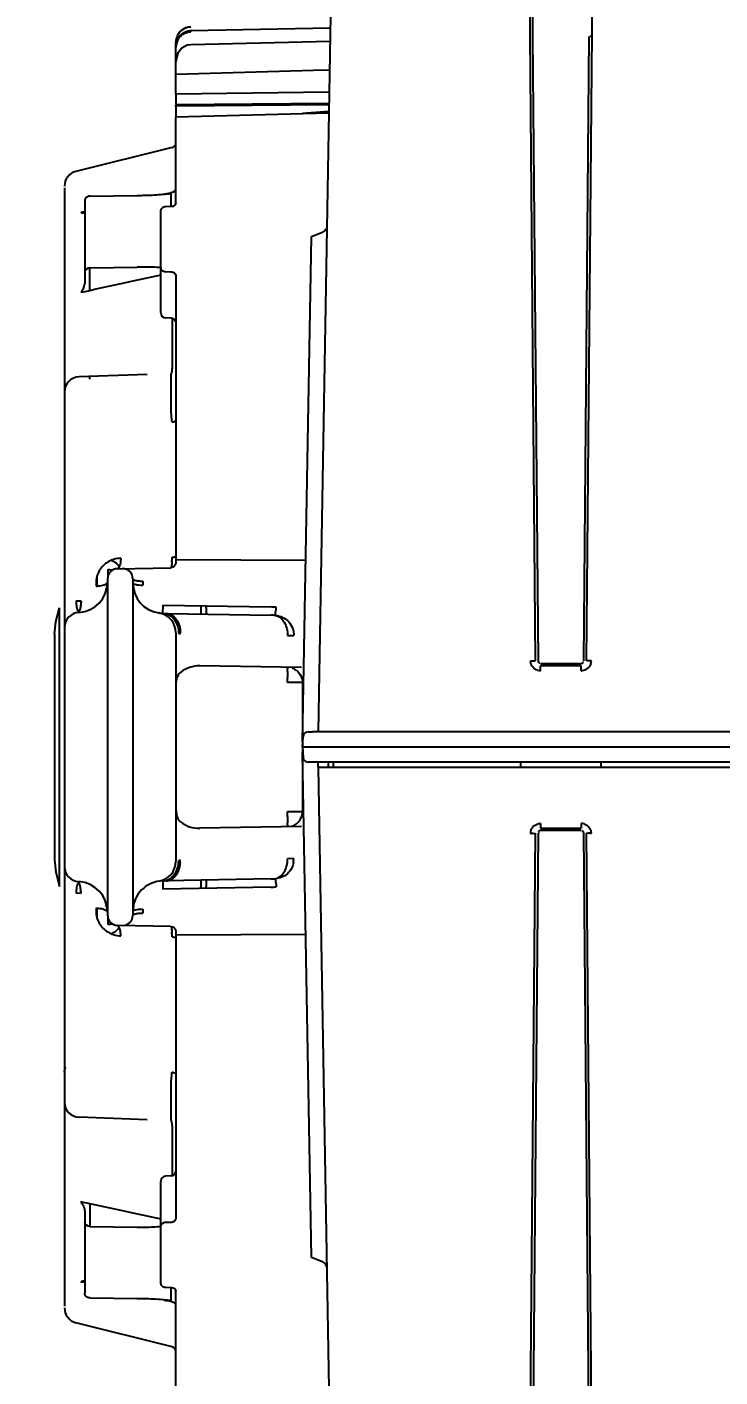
# Model space of a CAD drawing. Header units: millimetres. Extents: x 9130 to 9550, y -18883 to -17651.
# Drawn here: x 9347.735 to 9349.103, y -18046.039 to -18043.376 of the extents above; entities that cross this region are included whole.
import ezdxf

# ---------------------------------------------------------------- set-up
doc = ezdxf.new("R2010")
doc.units = ezdxf.units.MM
doc.layers.add('3551370_DKREDXF_CONTINUOUS_LINE', color=7, linetype='Continuous')
doc.styles.add('KOTE ZA MONNTAZU', font='simplex.shx', dxfattribs={"width": 0.7, "oblique": 8, "height": 3})
doc.dimstyles.new('KOTE ZA MONTAZU u cm', dxfattribs={"dimscale": 0, "dimtxt": 1.5, "dimasz": 1.5, "dimexe": 0.8, "dimexo": 0.1, "dimgap": 1, "dimtad": 1, "dimdec": 1, "dimlfac": 10, "dimzin": 12, "dimdsep": 46, "dimtxsty": 'KOTE ZA MONNTAZU', "dimcen": 1.5, "dimclrt": 1, "dimadec": 0, "dimazin": 0, "dimtfac": 1, "dimtdec": 1, "dimtmove": 0, "dimatfit": 3, "dimfxl": 1, "dimtolj": 2, "dimtzin": 0, "dimarcsym": 0})

# ---------------------------------------------------------------- blocks, each defined once
blk = doc.blocks.new('*D1102')
at = {"color": 0, "lineweight": -2, "transparency": 16777216}
for p, q in [((9345.4099, -18047.6265), (9345.4099, -18048.7074)), ((9359.4099, -18047.6265), (9359.4099, -18048.7074)), ((9346.0099, -18048.5074), (9358.8099, -18048.5074))]:
    blk.add_line(p, q, dxfattribs=at)
at = {"color": 0, "transparency": 16777216}
for points in [[(9346.0099, -18048.4074), (9346.0099, -18048.6074), (9345.4099, -18048.5074)], [(9358.8099, -18048.4074), (9358.8099, -18048.6074), (9359.4099, -18048.5074)]]:
    blk.add_solid(points, dxfattribs=at)
at = {"layer": 'Defpoints', "color": 0, "transparency": 16777216}
for p in [(9345.4099, -18047.5265), (9359.4099, -18047.5265), (9359.4099, -18048.5074)]:
    blk.add_point(p, dxfattribs=at)
at = {"color": 1, "transparency": 16777216, "insert": (9352.4099, -18047.7074), "char_height": 3, "width": 6.923188, "attachment_point": 5, "style": 'KOTE ZA MONNTAZU'}
blk.add_mtext('\\A2;{\\H0.4x;140 cm}', dxfattribs=at)
blk = doc.blocks.new('*D1103')
at = {"color": 0, "lineweight": -2, "transparency": 16777216}
for p, q in [((9345.3099, -18042.0365), (9344.6515, -18042.0365)), ((9344.8515, -18042.6365), (9344.8515, -18046.9565)), ((9345.3099, -18047.5565), (9344.6515, -18047.5565))]:
    blk.add_line(p, q, dxfattribs=at)
at = {"color": 0, "transparency": 16777216}
for points in [[(9344.7515, -18042.6365), (9344.9515, -18042.6365), (9344.8515, -18042.0365)], [(9344.7515, -18046.9565), (9344.9515, -18046.9565), (9344.8515, -18047.5565)]]:
    blk.add_solid(points, dxfattribs=at)
at = {"layer": 'Defpoints', "color": 0, "transparency": 16777216}
for p in [(9345.4099, -18042.0365), (9344.8515, -18047.5565), (9345.4099, -18047.5565)]:
    blk.add_point(p, dxfattribs=at)
at = {"color": 1, "transparency": 16777216, "insert": (9344.0515, -18044.7965), "char_height": 3, "width": 6.923188, "attachment_point": 5, "rotation": 90, "style": 'KOTE ZA MONNTAZU'}
blk.add_mtext('\\A2;{\\H0.4x;55.2 cm}', dxfattribs=at)

msp = doc.modelspace()

# ---------------------------------------------------------------- linework, layer by layer
at = {"layer": '3551370_DKREDXF_CONTINUOUS_LINE', "color": 6, "linetype": 'Continuous'}
for p, q in [((9348.338, -18043.1301), (9348.3094, -18044.7665)), ((9348.7388, -18044.6266), (9348.7272, -18043.2937)), ((9348.8506, -18043.2937), (9348.839, -18044.6266)), ((9348.0503, -18043.3849), (9348.04, -18043.3906)), ((9348.0584, -18043.3836), (9348.0503, -18043.3849)), ((9348.3337, -18043.3782), (9348.0584, -18043.3836)), ((9348.0289, -18043.4059), (9348.0289, -18043.4059)), ((9348.029, -18043.4124), (9348.0289, -18043.4149)), ((9348.0324, -18043.4002), (9348.029, -18043.4124)), ((9348.0301, -18043.4052), (9348.0296, -18043.4071)), ((9348.04, -18043.3906), (9348.0324, -18043.4002)), ((9348.0513, -18043.412), (9348.0409, -18043.4176)), ((9348.0583, -18043.4109), (9348.0513, -18043.412)), ((9348.3332, -18043.4046), (9348.0583, -18043.4109)), ((9348.0289, -18043.5087), (9348.0289, -18043.4166)), ((9348.0291, -18043.4402), (9348.0289, -18043.4444)), ((9348.033, -18043.4274), (9348.0291, -18043.4402)), ((9348.0409, -18043.4176), (9348.033, -18043.4274)), ((9348.3311, -18043.5269), (9348.0289, -18043.5295)), ((9348.0289, -18043.532), (9348.0289, -18043.5295)), ((9348.3307, -18043.546), (9348.0289, -18043.5535)), ((9348.2789, -18043.5459), (9348.3308, -18043.5419)), ((9348.2789, -18043.5473), (9348.2789, -18043.5459)), ((9348.0289, -18043.7236), (9348.0289, -18043.5541)), ((9348.0213, -18043.6135), (9347.8316, -18043.6608)), ((9347.8089, -18043.6934), (9347.8089, -18045.8996)), ((9348.0094, -18043.7053), (9348.021, -18043.7027)), ((9347.8489, -18043.7189), (9347.8489, -18043.8589)), ((9348.0192, -18043.7303), (9348.0086, -18043.7307)), ((9347.9989, -18043.9389), (9347.9989, -18043.7375)), ((9347.8589, -18043.896), (9347.8589, -18043.8509)), ((9348.0086, -18043.8585), (9348.0192, -18043.8586)), ((9348.0289, -18043.866), (9348.0289, -18044.4328)), ((9348.0192, -18043.9503), (9348.0086, -18043.9499)), ((9347.9723, -18044.0613), (9347.8379, -18044.066)), ((9347.8589, -18044.0706), (9347.8589, -18044.0652)), ((9347.9136, -18044.4447), (9348.0191, -18044.4428)), ((9347.8939, -18044.4647), (9347.8939, -18045.1283)), ((9347.9439, -18044.4645), (9347.9439, -18045.1285)), ((9347.7919, -18044.5496), (9347.7989, -18044.5215)), ((9348.0101, -18044.5327), (9348.2163, -18044.5363)), ((9347.7889, -18044.5738), (9347.7919, -18044.5496)), ((9347.7889, -18044.5738), (9347.7889, -18045.0192)), ((9348.0289, -18044.5714), (9348.0289, -18045.0216)), ((9348.2768, -18044.6397), (9348.0764, -18044.6362)), ((9348.7839, -18044.6365), (9348.7488, -18044.6365)), ((9348.829, -18044.6365), (9348.7939, -18044.6365)), ((9348.2789, -18044.6692), (9348.2789, -18044.9238)), ((9349.3089, -18044.7665), (9348.2987, -18044.7665)), ((9350.3989, -18044.7965), (9348.2789, -18044.7965)), ((9349.3689, -18044.8265), (9348.29, -18044.8265)), ((9348.3394, -18044.8265), (9348.3396, -18044.836)), ((9348.71, -18044.836), (9348.71, -18044.8265)), ((9348.8678, -18044.8265), (9348.8679, -18044.836)), ((9348.3096, -18044.8363), (9348.338, -18046.4629)), ((9348.2768, -18044.9533), (9348.0764, -18044.9568)), ((9348.7488, -18044.9565), (9348.7839, -18044.9565)), ((9348.7939, -18044.9565), (9348.829, -18044.9565)), ((9348.7272, -18046.2993), (9348.7388, -18044.9664)), ((9348.839, -18044.9664), (9348.8506, -18046.2993)), ((9347.7889, -18045.0192), (9347.7919, -18045.0434)), ((9347.7919, -18045.0434), (9347.7989, -18045.0715)), ((9348.2163, -18045.0567), (9348.0101, -18045.0603)), ((9348.0191, -18045.1502), (9347.9136, -18045.1483)), ((9348.0289, -18045.1602), (9348.0289, -18045.7269)), ((9347.9722, -18045.5317), (9347.8379, -18045.527)), ((9348.0192, -18045.6427), (9348.0086, -18045.6431)), ((9347.9989, -18045.8555), (9347.9989, -18045.6533)), ((9347.8589, -18045.697), (9347.8589, -18045.7421)), ((9347.8489, -18045.7341), (9347.8489, -18045.8741)), ((9348.0192, -18045.7344), (9348.0086, -18045.7345)), ((9347.8494, -18045.8529), (9347.8484, -18045.8526)), ((9348.0086, -18045.8623), (9348.0192, -18045.8627)), ((9348.021, -18045.8903), (9348.0094, -18045.8877)), ((9348.0289, -18046.0389), (9348.0289, -18045.8694)), ((9348.0213, -18045.9795), (9347.8316, -18045.9322))]:
    msp.add_line(p, q, dxfattribs=at)
at = {"layer": '3551370_DKREDXF_CONTINUOUS_LINE', "color": 7, "linetype": 'Continuous'}
for p, q in [((9348.7322, -18043.2987), (9348.7331, -18043.3945)), ((9348.0584, -18043.3852), (9348.0584, -18043.3836)), ((9348.0289, -18043.4166), (9348.0289, -18043.4059)), ((9348.7331, -18043.3945), (9348.7438, -18044.6266)), ((9348.834, -18044.6266), (9348.8447, -18043.3945)), ((9348.3315, -18043.5041), (9348.0289, -18043.5087)), ((9348.0289, -18043.5087), (9348.0289, -18043.5283)), ((9348.331, -18043.5294), (9348.0289, -18043.532)), ((9348.0289, -18043.532), (9348.0289, -18043.5541)), ((9348.021, -18043.7027), (9348.0185, -18043.7032)), ((9348.0191, -18043.704), (9348.0191, -18043.7303)), ((9348.021, -18043.7027), (9348.021, -18043.7027)), ((9347.8587, -18043.7097), (9347.9522, -18043.7083)), ((9347.8484, -18043.7403), (9347.8489, -18043.7402)), ((9348.2965, -18043.7894), (9348.3166, -18043.7815)), ((9348.2791, -18044.786), (9348.2965, -18043.7894)), ((9347.8489, -18043.8589), (9347.8489, -18043.88)), ((9347.8587, -18043.8509), (9347.9522, -18043.8495)), ((9347.8461, -18043.8988), (9347.8413, -18043.8998)), ((9347.8527, -18043.8974), (9347.8461, -18043.8988)), ((9348.0213, -18043.9503), (9348.0213, -18044.0491)), ((9348.0192, -18044.0604), (9348.0192, -18044.1335)), ((9348.0289, -18044.4263), (9348.2853, -18044.4275)), ((9347.8942, -18044.4467), (9347.8942, -18044.4627)), ((9347.8712, -18044.4729), (9347.8712, -18044.4791)), ((9347.8736, -18044.4788), (9347.8736, -18044.4584)), ((9347.9636, -18044.4691), (9347.9636, -18044.477)), ((9347.7989, -18045.0715), (9347.7989, -18044.5215)), ((9347.8417, -18044.5084), (9347.8316, -18044.5086)), ((9348.0029, -18044.5164), (9348.2163, -18044.5201)), ((9348.0029, -18044.5325), (9348.0101, -18044.5327)), ((9348.0789, -18044.5339), (9348.0789, -18044.5178)), ((9348.0884, -18044.5215), (9348.0884, -18044.5179)), ((9348.0346, -18044.5725), (9348.0361, -18044.5726)), ((9348.0361, -18044.5726), (9348.0377, -18044.5726)), ((9348.7488, -18044.6316), (9348.829, -18044.6316)), ((9348.7488, -18044.646), (9348.7488, -18044.6365)), ((9348.7939, -18044.6365), (9348.7839, -18044.6365)), ((9348.829, -18044.646), (9348.829, -18044.6365)), ((9348.2789, -18044.6692), (9348.2494, -18044.6692)), ((9348.29, -18044.7665), (9348.2987, -18044.7665)), ((9348.2789, -18044.7965), (9348.28, -18044.776)), ((9348.2789, -18044.7965), (9348.28, -18044.817)), ((9348.2965, -18045.8036), (9348.2791, -18044.807)), ((9348.3096, -18044.8363), (9348.3094, -18044.8265)), ((9348.3294, -18044.8265), (9348.3296, -18044.8361)), ((9348.3895, -18044.836), (9349.3784, -18044.836)), ((9348.2494, -18044.9238), (9348.2789, -18044.9238)), ((9348.7488, -18044.947), (9348.7488, -18044.9565)), ((9348.7839, -18044.9565), (9348.7939, -18044.9565)), ((9348.829, -18044.947), (9348.829, -18044.9565)), ((9348.7438, -18044.9664), (9348.7331, -18046.1985)), ((9348.829, -18044.9614), (9348.7488, -18044.9614)), ((9348.8447, -18046.1985), (9348.834, -18044.9664)), ((9348.0377, -18045.0203), (9348.0346, -18045.0205)), ((9348.2614, -18045.0166), (9348.2493, -18045.0167)), ((9348.0101, -18045.0603), (9348.0029, -18045.0605)), ((9348.0789, -18045.0752), (9348.0789, -18045.0591)), ((9347.8316, -18045.0844), (9347.8417, -18045.0846)), ((9348.2163, -18045.0729), (9348.0029, -18045.0766)), ((9348.0884, -18045.0751), (9348.0884, -18045.0715)), ((9347.8712, -18045.1139), (9347.8712, -18045.1201)), ((9347.8736, -18045.1346), (9347.8736, -18045.1142)), ((9347.9636, -18045.116), (9347.9636, -18045.1239)), ((9347.8942, -18045.1303), (9347.8942, -18045.1463)), ((9348.0289, -18045.1667), (9348.2853, -18045.1655)), ((9348.0192, -18045.4595), (9348.0192, -18045.5326)), ((9348.0213, -18045.5439), (9348.0213, -18045.6427)), ((9347.8413, -18045.6932), (9347.8461, -18045.6942)), ((9347.8461, -18045.6942), (9347.8527, -18045.6956)), ((9347.8489, -18045.713), (9347.8489, -18045.7341)), ((9347.8587, -18045.7421), (9347.9522, -18045.7435)), ((9348.3166, -18045.8114), (9348.2965, -18045.8036)), ((9347.8489, -18045.8528), (9347.8484, -18045.8526)), ((9348.0191, -18045.8627), (9348.0191, -18045.889)), ((9347.8587, -18045.8833), (9347.9522, -18045.8847)), ((9348.0185, -18045.8898), (9348.0198, -18045.89)), ((9348.0198, -18045.89), (9348.021, -18045.8903)), ((9348.021, -18045.8903), (9348.021, -18045.8903)), ((9348.021, -18045.8903), (9348.0212, -18045.8905)), ((9348.0212, -18045.8905), (9348.0213, -18045.8911)), ((9348.0289, -18046.061), (9348.0289, -18046.0389))]:
    msp.add_line(p, q, dxfattribs=at)
at = {"layer": '3551370_DKREDXF_CONTINUOUS_LINE', "color": 6, "linetype": 'Continuous'}
msp.add_lwpolyline([(9348.3315, -18043.4608), (9348.3007, -18043.4617), (9348.0289, -18043.4693)], dxfattribs=at)
at = {"layer": '3551370_DKREDXF_CONTINUOUS_LINE', "color": 7, "linetype": 'Continuous'}
for points in [[(9348.0213, -18043.7019), (9348.0212, -18043.7025), (9348.021, -18043.7027)], [(9347.8942, -18044.4467), (9347.8957, -18044.4464), (9347.8972, -18044.4464)], [(9347.8972, -18045.1466), (9347.8957, -18045.1466), (9347.8942, -18045.1463)]]:
    msp.add_lwpolyline(points, dxfattribs=at)
at = {"layer": '3551370_DKREDXF_CONTINUOUS_LINE', "color": 6, "linetype": 'Continuous'}
for centre, radius, start, end in [((9348.0589, -18043.4058), 0.03, 92.9821, 161.7345), ((9348.059, -18043.4059), 0.0301, 142.0868, 144.8059), ((9348.059, -18043.4059), 0.0301, 138.371, 142.0874), ((9348.0589, -18043.4058), 0.03, 134.5182, 138.3712), ((9348.0588, -18043.4057), 0.0299, 126.7324, 134.5195), ((9348.059, -18043.4059), 0.0301, 124.8242, 126.7388), ((9348.059, -18043.406), 0.0302, 122.1587, 124.8244), ((9348.0589, -18043.4059), 0.03, 115.038, 122.1658), ((9348.0588, -18043.4057), 0.0298, 112.6833, 115.0266), ((9348.0589, -18043.4058), 0.0299, 108.2565, 112.6825), ((9348.0589, -18043.406), 0.0301, 92.7365, 108.2162), ((9348.0589, -18043.4057), 0.0298, 91.0015, 92.7074), ((9348.0592, -18043.4059), 0.0303, 168.1551, 179.9836), ((9348.0573, -18043.4121), 0.0284, 161.3229, 169.6058), ((9348.059, -18043.4059), 0.0301, 163.6504, 168.1406), ((9348.0591, -18043.4059), 0.0301, 160.1111, 163.6509), ((9348.059, -18043.4059), 0.0301, 157.3517, 160.1111), ((9348.059, -18043.4059), 0.0301, 147.4774, 157.3454), ((9348.0589, -18043.4059), 0.03, 144.8055, 147.4641), ((9348.0189, -18043.6038), 0.01, 283.9984, 334.6659), ((9347.8389, -18043.6899), 0.03, 104.0006, 180.0024), ((9348.0089, -18043.9399), 0.01, 179.9971, 267.9999), ((9348.0189, -18043.9603), 0.01, 19.2292, 88.0001), ((9347.8389, -18044.096), 0.03, 92.0001, 180.0007), ((9347.9139, -18044.4647), 0.02, 91, 180), ((9347.9239, -18044.4645), 0.02, 0, 91), ((9347.8339, -18044.4711), 0.06, 273.1847, 0), ((9348.0039, -18044.4725), 0.06, 180, 261.3731), ((9347.8389, -18044.5609), 0.03, 93.1847, 180), ((9347.9889, -18044.5714), 0.04, 0, 81.3731), ((9348.0039, -18044.4725), 0.06, 262.1673, 269.0051), ((9347.8389, -18045.0321), 0.03, 180, 266.8153), ((9347.9889, -18045.0216), 0.04, 278.6269, 0), ((9347.8339, -18045.1219), 0.06, 0, 86.8153), ((9348.0039, -18045.1205), 0.06, 90.988, 180), ((9347.9139, -18045.1283), 0.02, 180, 269), ((9347.9239, -18045.1285), 0.02, 269, 0), ((9347.8389, -18045.497), 0.03, 179.9993, 267.9999), ((9348.0089, -18045.6531), 0.01, 92, 180.0007), ((9348.0189, -18045.6327), 0.01, 272, 359.9991), ((9347.8389, -18045.9031), 0.03, 179.9998, 255.9999), ((9348.0189, -18045.9892), 0.01, 0.003, 76.0007)]:
    msp.add_arc(centre, radius, start, end, dxfattribs=at)
at = {"layer": '3551370_DKREDXF_CONTINUOUS_LINE', "color": 7, "linetype": 'Continuous'}
for centre, radius, start, end in [((9348.0587, -18043.4057), 0.0298, 142.0192, 144.7663), ((9348.059, -18043.406), 0.0302, 125.743, 141.9873), ((9348.0589, -18043.406), 0.0301, 108.2361, 125.6452), ((9348.059, -18043.4128), 0.0292, 95.9711, 108.1443), ((9348.0589, -18043.4122), 0.0286, 93.2402, 95.9516), ((9348.0589, -18043.4118), 0.0282, 91.0469, 93.2394), ((9348.0591, -18043.4059), 0.0302, 163.7687, 179.9494), ((9348.062, -18043.4166), 0.0331, 172.3604, 179.9968), ((9348.0616, -18043.4149), 0.0327, 175.1856, 179.9949), ((9348.0618, -18043.415), 0.0329, 172.0535, 175.1882), ((9348.0617, -18043.415), 0.0328, 170.0268, 172.0537), ((9348.0618, -18043.4166), 0.0329, 168.8388, 172.3592), ((9348.0614, -18043.4149), 0.0325, 162.1216, 170.036), ((9348.0615, -18043.4165), 0.0326, 158.5248, 168.8394), ((9348.0588, -18043.4058), 0.0299, 161.7518, 163.7418), ((9348.059, -18043.4059), 0.0301, 144.8119, 161.7037), ((9348.061, -18043.4148), 0.032, 156.7298, 162.1043), ((9348.061, -18043.4163), 0.032, 149.0786, 158.5108), ((9348.0607, -18043.4146), 0.0318, 149.3918, 156.7356), ((9348.0603, -18043.4144), 0.0313, 144.1498, 149.3882), ((9348.0604, -18043.416), 0.0314, 140.1448, 149.0595), ((9348.0601, -18043.4142), 0.031, 135.0353, 144.1456), ((9348.0596, -18043.4138), 0.0304, 128.3885, 135.0314), ((9348.0593, -18043.4134), 0.0299, 126.345, 128.3761), ((9347.9389, -18042.8089), 0.8994, 271.2342, 271.9616), ((9347.9702, -18043.3391), 0.3683, 275.0532, 275.4566), ((9347.9299, -18043.2227), 0.4887, 278.8625, 279.7754), ((9347.9756, -18043.3952), 0.3119, 275.448, 276.2155), ((9347.9539, -18043.3633), 0.346, 279.8092, 280.0655), ((9347.9711, -18043.4593), 0.2485, 280.0365, 281.0001), ((9347.9987, -18043.579), 0.1266, 279.0549, 279.2589), ((9347.9376, -18042.749), 0.9594, 270.8706, 271.2388), ((9347.8401, -18043.6994), 0.0418, 271.6657, 277.153), ((9347.9716, -18044.1774), 0.3278, 85.2271, 86.5112), ((9347.8154, -18043.8766), 0.0338, 343.7616, 346.4052), ((9347.1028, -18044.232), 0.9217, 5.1883, 6.1323), ((9347.8291, -18044.1548), 0.0202, 184.5689, 189.2514), ((9347.2949, -18044.2143), 0.7288, 4.9949, 5.1704), ((9347.3837, -18044.2066), 0.6396, 4.5972, 5.0019), ((9347.9212, -18044.4749), 0.0508, 107.6121, 120.405), ((9347.9213, -18044.4755), 0.0515, 91.1256, 107.5523), ((9347.7787, -18044.4176), 0.2427, 357.3585, 357.9698), ((9347.733, -18044.416), 0.2884, 357.9734, 358.7835), ((9347.8931, -18044.4557), 0.0284, 66.5283, 73.9098), ((9347.8969, -18044.459), 0.0125, 59.7829, 70.9387), ((9347.8943, -18044.4536), 0.026, 33.1308, 49.3253), ((9347.8947, -18044.4534), 0.0255, 28.9257, 33.0538), ((9347.8153, -18044.4193), 0.206, 356.8971, 357.3547), ((9347.9307, -18044.5042), 0.0991, 182.553, 186.016), ((9349.0227, -18044.5317), 1.0199, 179.1402, 179.6045), ((9352.413, -18044.5467), 4.3247, 179.6656, 179.8317), ((9348.2143, -18044.6416), 0.1215, 83.993, 89.0379), ((9348.2142, -18044.661), 0.1247, 84.9279, 89.0262), ((9347.9861, -18044.5722), 0.0485, 359.6595, 1.9762), ((9347.982, -18044.5722), 0.0556, 359.5032, 1.9493), ((9348.7488, -18044.626), 0.02, 180.53, 186.459), ((9348.8288, -18044.6259), 0.0202, 341.6925, 359.424), ((9348.2488, -18044.6693), 0.0301, 53.4203, 71.1914), ((9348.7488, -18044.6258), 0.0201, 252.1372, 269.9265), ((9348.829, -18044.6262), 0.0198, 270.0074, 274.2715), ((9348.29, -18044.7765), 0.01, 90, 177), ((9348.29, -18044.8165), 0.01, 183, 270), ((9348.2489, -18044.9238), 0.03, 288.77, 0), ((9348.7488, -18044.9668), 0.0198, 90.0074, 94.2715), ((9348.829, -18044.9672), 0.0201, 72.1372, 89.9265), ((9348.749, -18044.967), 0.0202, 161.6925, 179.424), ((9348.829, -18044.967), 0.02, 0.53, 6.4527), ((9347.9861, -18045.0208), 0.0485, 358.0236, 0.3401), ((9347.982, -18045.0208), 0.0556, 358.0507, 0.4968), ((9348.2241, -18045.0186), 0.0373, 351.574, 3.1079), ((9352.413, -18045.0463), 4.3247, 180.1683, 180.3344), ((9348.2142, -18044.932), 0.1247, 270.9738, 275.0721), ((9347.9307, -18045.0888), 0.0991, 173.9723, 177.4471), ((9348.2143, -18044.9514), 0.1215, 270.9622, 276.0069), ((9347.9394, -18045.0496), 0.077, 229.3826, 231.8236), ((9347.8969, -18045.134), 0.0125, 289.0805, 298.7669), ((9347.9212, -18045.1181), 0.0508, 239.6594, 252.4029), ((9347.8931, -18045.1373), 0.0284, 286.0795, 293.4773), ((9347.9213, -18045.1175), 0.0515, 252.4626, 268.8745), ((9347.8947, -18045.1396), 0.0255, 326.9695, 331.0725), ((9347.8153, -18045.1737), 0.206, 2.6453, 3.103), ((9347.7787, -18045.1754), 0.2427, 2.0302, 2.6414), ((9347.733, -18045.177), 0.2884, 1.2166, 2.0266), ((9347.385, -18045.3865), 0.6384, 354.9989, 355.4044), ((9347.1035, -18045.3611), 0.921, 353.8677, 354.8123), ((9347.2944, -18045.3786), 0.7293, 354.8303, 355.0059), ((9347.7947, -18045.7239), 0.0558, 25.9251, 33.4504), ((9347.938, -18046.8215), 0.9368, 88.3368, 89.1341), ((9347.9712, -18046.2425), 0.3568, 84.3833, 84.9008), ((9347.9765, -18046.1894), 0.3035, 83.7762, 84.3836), ((9347.9818, -18046.1401), 0.2539, 83.2058, 83.777), ((9347.9867, -18046.0994), 0.2129, 82.5125, 83.2067), ((9347.9947, -18046.0398), 0.1527, 80.8094, 82.5699)]:
    msp.add_arc(centre, radius, start, end, dxfattribs=at)
at = {"layer": '3551370_DKREDXF_CONTINUOUS_LINE', "color": 6, "linetype": 'Continuous'}
for centre, major_axis, start_param, end_param in [((9348.0764, -18044.6962), (-0.0564, 0.024), -1.178021, -0.490903), ((9348.0764, -18044.8968), (-0.0564, -0.024), 0.490903, 1.178021)]:
    msp.add_ellipse(centre, major_axis=major_axis, ratio=0.975196, start_param=start_param, end_param=end_param, dxfattribs=at)
at = {"layer": '3551370_DKREDXF_CONTINUOUS_LINE', "color": 7, "linetype": 'Continuous'}
for points in [[(9348.0499, -18043.3851), (9348.0469, -18043.386), (9348.0441, -18043.3875), (9348.0416, -18043.3893)], [(9348.0427, -18043.3901), (9348.0473, -18043.3871), (9348.0529, -18043.3853), (9348.0584, -18043.3852)], [(9348.0363, -18043.3959), (9348.0382, -18043.3937), (9348.0404, -18043.3917), (9348.0427, -18043.3901)], [(9347.9697, -18043.7078), (9347.9807, -18043.7075), (9347.9917, -18043.7069), (9348.0026, -18043.7059)], [(9348.0094, -18043.7053), (9348.0125, -18043.7049), (9348.0156, -18043.7045), (9348.0186, -18043.7041)], [(9348.0213, -18043.7019), (9348.0227, -18043.7016), (9348.0241, -18043.701), (9348.0252, -18043.7001)], [(9347.8518, -18043.7124), (9347.8501, -18043.714), (9347.8489, -18043.7165), (9347.8489, -18043.7189)], [(9347.8587, -18043.7097), (9347.8563, -18043.7097), (9347.8537, -18043.7107), (9347.8518, -18043.7124)], [(9348.3166, -18043.7815), (9348.3182, -18043.7809), (9348.3197, -18043.7802), (9348.321, -18043.7792)], [(9348.321, -18043.7792), (9348.3232, -18043.7777), (9348.3251, -18043.7756), (9348.3261, -18043.7731)], [(9347.8587, -18043.8509), (9347.8545, -18043.8509), (9347.8489, -18043.8547), (9347.8489, -18043.8589)], [(9347.9989, -18043.8655), (9347.9502, -18043.8761), (9347.9014, -18043.8867), (9347.8527, -18043.8974)], [(9347.9916, -18043.8502), (9347.9785, -18043.8494), (9347.9653, -18043.8493), (9347.9522, -18043.8495)], [(9347.8449, -18043.8935), (9347.8439, -18043.8956), (9347.8429, -18043.8978), (9347.8413, -18043.8994)], [(9347.8479, -18043.8861), (9347.8471, -18043.8886), (9347.8461, -18043.8911), (9347.8449, -18043.8935)], [(9348.0213, -18044.4221), (9348.0236, -18044.4219), (9348.026, -18044.4217), (9348.0279, -18044.4204)], [(9347.9044, -18044.4297), (9347.9069, -18044.4307), (9347.9092, -18044.4322), (9347.9113, -18044.4339)], [(9348.0289, -18044.4328), (9348.0289, -18044.4375), (9348.0237, -18044.4427), (9348.0191, -18044.4428)], [(9347.9496, -18044.4677), (9347.9517, -18044.4682), (9347.9539, -18044.4685), (9347.956, -18044.4687)], [(9347.956, -18044.4687), (9347.9585, -18044.4689), (9347.961, -18044.4691), (9347.9636, -18044.4691)], [(9347.8321, -18044.5146), (9347.8324, -18044.5179), (9347.833, -18044.5213), (9347.8339, -18044.5245)], [(9347.8339, -18044.5245), (9347.8345, -18044.5265), (9347.8352, -18044.5287), (9347.8367, -18044.5302)], [(9347.8411, -18044.5159), (9347.8408, -18044.5181), (9347.8404, -18044.5202), (9347.84, -18044.5223)], [(9347.8417, -18044.5084), (9347.8416, -18044.5109), (9347.8414, -18044.5134), (9347.8411, -18044.5159)], [(9348.0028, -18044.5305), (9348.0027, -18044.5285), (9348.0028, -18044.5266), (9348.0028, -18044.5247)], [(9348.0029, -18044.5325), (9348.0071, -18044.5326), (9348.0114, -18044.5338), (9348.0151, -18044.5357)], [(9348.0101, -18044.5327), (9348.0138, -18044.5327), (9348.0176, -18044.5339), (9348.0208, -18044.5358)], [(9348.0151, -18044.5357), (9348.0191, -18044.5378), (9348.0226, -18044.5409), (9348.0254, -18044.5444)], [(9348.0254, -18044.5444), (9348.0284, -18044.5483), (9348.0307, -18044.5527), (9348.0322, -18044.5573)], [(9348.0322, -18044.5573), (9348.0336, -18044.5616), (9348.0344, -18044.5661), (9348.0346, -18044.5706)], [(9348.0357, -18044.5575), (9348.0369, -18044.5616), (9348.0375, -18044.566), (9348.0377, -18044.5703)], [(9348.7427, -18044.645), (9348.7358, -18044.6428), (9348.7298, -18044.6354), (9348.7289, -18044.6282)], [(9348.7438, -18044.6266), (9348.7438, -18044.6281), (9348.7443, -18044.6305), (9348.7457, -18044.6305)], [(9348.829, -18044.6316), (9348.8304, -18044.6316), (9348.8329, -18044.6312), (9348.8329, -18044.6297)], [(9348.848, -18044.6323), (9348.8456, -18044.6393), (9348.8378, -18044.6454), (9348.8305, -18044.6459)], [(9348.2668, -18044.6451), (9348.274, -18044.6505), (9348.2789, -18044.6602), (9348.2789, -18044.6692)], [(9348.7298, -18044.9607), (9348.7322, -18044.9537), (9348.74, -18044.9476), (9348.7473, -18044.9471)], [(9348.8351, -18044.948), (9348.842, -18044.9502), (9348.848, -18044.9576), (9348.8489, -18044.9648)], [(9348.7488, -18044.9614), (9348.7474, -18044.9614), (9348.7449, -18044.9618), (9348.7449, -18044.9633)], [(9348.834, -18044.9664), (9348.834, -18044.9649), (9348.8335, -18044.9625), (9348.8321, -18044.9625)], [(9348.0254, -18045.0486), (9348.0284, -18045.0447), (9348.0307, -18045.0403), (9348.0322, -18045.0357)], [(9348.0322, -18045.0357), (9348.0336, -18045.0314), (9348.0344, -18045.0269), (9348.0346, -18045.0224)], [(9348.0357, -18045.0355), (9348.0369, -18045.0314), (9348.0375, -18045.027), (9348.0377, -18045.0227)], [(9347.8367, -18045.0628), (9347.8352, -18045.0643), (9347.8345, -18045.0665), (9347.8339, -18045.0685)], [(9348.0029, -18045.0605), (9348.0071, -18045.0604), (9348.0114, -18045.0592), (9348.0151, -18045.0573)], [(9348.0101, -18045.0603), (9348.0138, -18045.0603), (9348.0176, -18045.0591), (9348.0208, -18045.0572)], [(9348.0151, -18045.0573), (9348.0191, -18045.0552), (9348.0226, -18045.0521), (9348.0254, -18045.0486)], [(9347.8339, -18045.0685), (9347.833, -18045.0717), (9347.8324, -18045.0751), (9347.8321, -18045.0784)], [(9347.8411, -18045.0771), (9347.8408, -18045.0749), (9347.8404, -18045.0728), (9347.84, -18045.0707)], [(9347.8417, -18045.0846), (9347.8416, -18045.0821), (9347.8414, -18045.0796), (9347.8411, -18045.0771)], [(9347.9496, -18045.1253), (9347.9517, -18045.1248), (9347.9539, -18045.1245), (9347.956, -18045.1243)], [(9347.956, -18045.1243), (9347.9585, -18045.1241), (9347.961, -18045.1239), (9347.9636, -18045.1239)], [(9347.911, -18045.1592), (9347.9091, -18045.1609), (9347.9068, -18045.1623), (9347.9044, -18045.1633)], [(9347.9161, -18045.1536), (9347.9147, -18045.1557), (9347.913, -18045.1576), (9347.911, -18045.1592)], [(9348.0191, -18045.1502), (9348.0237, -18045.1502), (9348.0289, -18045.1555), (9348.0289, -18045.1602)], [(9348.0213, -18045.1709), (9348.0236, -18045.1711), (9348.026, -18045.1713), (9348.0279, -18045.1726)], [(9347.8089, -18045.4381), (9347.8089, -18045.4347), (9347.8099, -18045.4311), (9347.8116, -18045.4281)], [(9347.8449, -18045.6995), (9347.8467, -18045.703), (9347.8482, -18045.7068), (9347.8487, -18045.7107)], [(9347.8527, -18045.6956), (9347.9014, -18045.7063), (9347.9502, -18045.7169), (9347.9989, -18045.7275)], [(9347.8587, -18045.7421), (9347.8545, -18045.7421), (9347.8489, -18045.7383), (9347.8489, -18045.7341)], [(9347.9522, -18045.7435), (9347.9677, -18045.7438), (9347.9834, -18045.7435), (9347.9989, -18045.7422)], [(9348.3208, -18045.8136), (9348.3195, -18045.8127), (9348.3181, -18045.812), (9348.3166, -18045.8114)], [(9348.3268, -18045.8235), (9348.3268, -18045.8197), (9348.324, -18045.8158), (9348.3208, -18045.8136)], [(9347.8484, -18045.8526), (9347.847, -18045.8523), (9347.8455, -18045.852), (9347.8441, -18045.852)], [(9347.8518, -18045.8806), (9347.8501, -18045.879), (9347.8489, -18045.8765), (9347.8489, -18045.8741)], [(9347.8587, -18045.8833), (9347.8563, -18045.8833), (9347.8537, -18045.8823), (9347.8518, -18045.8806)], [(9348.0029, -18045.8871), (9347.9904, -18045.886), (9347.9778, -18045.8854), (9347.9652, -18045.885)], [(9348.006, -18045.8876), (9348.0102, -18045.8883), (9348.0143, -18045.8889), (9348.0185, -18045.8898)], [(9348.0213, -18045.8911), (9348.0227, -18045.8914), (9348.0241, -18045.892), (9348.0252, -18045.8929)]]:
    msp.add_open_spline(points, degree=3, dxfattribs=at)
for points, knots in [([(9348.0289, -18043.4059), (9348.0289, -18043.4054), (9348.0295, -18043.4041), (9348.0306, -18043.4033), (9348.0312, -18043.403)], [0, 0, 0, 0, 0.43441, 1, 1, 1, 1]), ([(9348.0289, -18043.4059), (9348.0289, -18043.4062), (9348.0291, -18043.407), (9348.0296, -18043.4076), (9348.0299, -18043.4079)], [0, 0, 0, 0, 0.464178, 1, 1, 1, 1]), ([(9348.0319, -18043.4026), (9348.0322, -18043.4025), (9348.0328, -18043.4022), (9348.0335, -18043.402), (9348.0339, -18043.4019)], [0, 0, 0, 0, 0.482879, 1, 1, 1, 1]), ([(9348.8497, -18043.3945), (9348.8497, -18043.3948), (9348.8476, -18043.3941), (9348.8467, -18043.3945), (9348.8458, -18043.3945)], [0, 0, 0, 0, 0.2503, 1, 1, 1, 1]), ([(9348.0252, -18043.7001), (9348.0258, -18043.6997), (9348.0268, -18043.6987), (9348.0276, -18043.6975), (9348.0279, -18043.6969)], [0, 0, 0, 0, 0.504213, 1, 1, 1, 1]), ([(9348.0289, -18043.7236), (9348.0289, -18043.7265), (9348.0244, -18043.7298), (9348.0205, -18043.7303), (9348.0192, -18043.7303)], [0, 0, 0, 0, 0.694914, 1, 1, 1, 1]), ([(9347.8413, -18043.7412), (9347.8419, -18043.7415), (9347.8431, -18043.7421), (9347.8443, -18043.7425), (9347.8449, -18043.7427)], [0, 0, 0, 0, 0.530861, 1, 1, 1, 1]), ([(9347.8449, -18043.7427), (9347.8457, -18043.7428), (9347.8472, -18043.743), (9347.8485, -18043.7419), (9347.8487, -18043.7412)], [0, 0, 0, 0, 0.498161, 1, 1, 1, 1]), ([(9347.8453, -18043.7409), (9347.8458, -18043.7408), (9347.8469, -18043.7407), (9347.8479, -18043.7405), (9347.8484, -18043.7403)], [0, 0, 0, 0, 0.502455, 1, 1, 1, 1]), ([(9347.8487, -18043.7412), (9347.8488, -18043.7411), (9347.8488, -18043.7408), (9347.8489, -18043.7406), (9347.8489, -18043.7405)], [0, 0, 0, 0, 0.474864, 1, 1, 1, 1]), ([(9347.8489, -18043.7405), (9347.8489, -18043.7404), (9347.8489, -18043.7402), (9347.8489, -18043.74), (9347.8489, -18043.7399)], [0, 0, 0, 0, 0.479781, 1, 1, 1, 1]), ([(9347.8486, -18043.8831), (9347.8485, -18043.8833), (9347.8484, -18043.8838), (9347.8483, -18043.8843), (9347.8483, -18043.8846)], [0, 0, 0, 0, 0.502509, 1, 1, 1, 1]), ([(9347.8489, -18043.88), (9347.8489, -18043.8805), (9347.8488, -18043.8815), (9347.8487, -18043.8826), (9347.8486, -18043.8831)], [0, 0, 0, 0, 0.496338, 1, 1, 1, 1]), ([(9348.0213, -18044.0491), (9348.0212, -18044.0505), (9348.0207, -18044.0542), (9348.0206, -18044.0584), (9348.0192, -18044.0604)], [0, 0, 0, 0, 0.361539, 1, 1, 1, 1]), ([(9348.0213, -18044.1554), (9348.0223, -18044.1552), (9348.0253, -18044.1546), (9348.0289, -18044.1522), (9348.0289, -18044.1501)], [0, 0, 0, 0, 0.32558, 1, 1, 1, 1]), ([(9347.9203, -18044.424), (9347.9202, -18044.4259), (9347.9195, -18044.432), (9347.9186, -18044.4383), (9347.9165, -18044.4421)], [0, 0, 0, 0, 0.308796, 1, 1, 1, 1]), ([(9347.8954, -18044.431), (9347.8882, -18044.4353), (9347.8757, -18044.4477), (9347.8712, -18044.4646), (9347.8712, -18044.4729)], [0, 0, 0, 0, 0.505799, 1, 1, 1, 1]), ([(9347.8972, -18044.4464), (9347.8978, -18044.4464), (9347.8991, -18044.4466), (9347.9004, -18044.4469), (9347.901, -18044.4471)], [0, 0, 0, 0, 0.503781, 1, 1, 1, 1]), ([(9347.9165, -18044.4421), (9347.9161, -18044.4428), (9347.9154, -18044.4439), (9347.9141, -18044.4447), (9347.9136, -18044.4447)], [0, 0, 0, 0, 0.591096, 1, 1, 1, 1]), ([(9348.021, -18044.4304), (9348.021, -18044.4316), (9348.0207, -18044.4353), (9348.0204, -18044.4389), (9348.0198, -18044.4413)], [0, 0, 0, 0, 0.327648, 1, 1, 1, 1]), ([(9347.8712, -18044.4791), (9347.8727, -18044.479), (9347.8783, -18044.4785), (9347.8838, -18044.4775), (9347.8875, -18044.4762)], [0, 0, 0, 0, 0.283063, 1, 1, 1, 1]), ([(9347.8875, -18044.4762), (9347.8885, -18044.4758), (9347.8909, -18044.4749), (9347.8939, -18044.4728), (9347.8939, -18044.4711)], [0, 0, 0, 0, 0.354544, 1, 1, 1, 1]), ([(9347.9439, -18044.4645), (9347.9439, -18044.4648), (9347.9451, -18044.4669), (9347.9477, -18044.4673), (9347.9496, -18044.4677)], [0, 0, 0, 0, 0.140929, 1, 1, 1, 1]), ([(9347.9439, -18044.4725), (9347.9439, -18044.4728), (9347.9443, -18044.4736), (9347.945, -18044.474), (9347.9454, -18044.4742)], [0, 0, 0, 0, 0.403394, 1, 1, 1, 1]), ([(9347.9454, -18044.4742), (9347.9463, -18044.4747), (9347.9522, -18044.4767), (9347.9585, -18044.477), (9347.9636, -18044.477)], [0, 0, 0, 0, 0.171155, 1, 1, 1, 1]), ([(9347.84, -18044.5223), (9347.8398, -18044.5232), (9347.839, -18044.5259), (9347.838, -18044.5288), (9347.8367, -18044.5302)], [0, 0, 0, 0, 0.321211, 1, 1, 1, 1]), ([(9348.0029, -18044.5325), (9348.0027, -18044.5325), (9348.003, -18044.5314), (9348.0028, -18044.531), (9348.0028, -18044.5305)], [0, 0, 0, 0, 0.255998, 1, 1, 1, 1]), ([(9348.2252, -18044.5367), (9348.2253, -18044.5362), (9348.2259, -18044.5309), (9348.2265, -18044.5256), (9348.227, -18044.5208)], [0, 0, 0, 0, 0.098712, 1, 1, 1, 1]), ([(9348.0208, -18044.5358), (9348.0225, -18044.5369), (9348.0295, -18044.5424), (9348.0338, -18044.5509), (9348.0357, -18044.5575)], [0, 0, 0, 0, 0.228239, 1, 1, 1, 1]), ([(9348.2252, -18044.5367), (9348.2324, -18044.5381), (9348.2461, -18044.5505), (9348.2493, -18044.5673), (9348.2493, -18044.5763)], [0, 0, 0, 0, 0.44651, 1, 1, 1, 1]), ([(9348.2252, -18044.5367), (9348.2349, -18044.5377), (9348.2547, -18044.546), (9348.2619, -18044.5668), (9348.2614, -18044.5764)], [0, 0, 0, 0, 0.502986, 1, 1, 1, 1]), ([(9348.2493, -18044.5763), (9348.2506, -18044.5763), (9348.2546, -18044.5764), (9348.2586, -18044.5763), (9348.2614, -18044.5763)], [0, 0, 0, 0, 0.319498, 1, 1, 1, 1]), ([(9348.2494, -18044.6692), (9348.2495, -18044.6654), (9348.2494, -18044.6585), (9348.2502, -18044.6485), (9348.2488, -18044.6439), (9348.2502, -18044.6392), (9348.2494, -18044.6392)], [0, 0, 0, 0, 0.382604, 0.706841, 0.923612, 1, 1, 1, 1]), ([(9348.7288, -18044.6261), (9348.7312, -18044.6261), (9348.7334, -18044.627), (9348.7388, -18044.6256), (9348.7388, -18044.6266)], [0, 0, 0, 0, 0.705629, 1, 1, 1, 1]), ([(9348.7457, -18044.6305), (9348.7459, -18044.6305), (9348.7465, -18044.6303), (9348.747, -18044.63), (9348.7473, -18044.6297)], [0, 0, 0, 0, 0.415815, 1, 1, 1, 1]), ([(9348.8329, -18044.6297), (9348.8329, -18044.6295), (9348.8327, -18044.6289), (9348.8324, -18044.6284), (9348.8321, -18044.6282)], [0, 0, 0, 0, 0.416067, 1, 1, 1, 1]), ([(9348.849, -18044.6261), (9348.8466, -18044.6261), (9348.8444, -18044.627), (9348.839, -18044.6256), (9348.839, -18044.6266)], [0, 0, 0, 0, 0.70563, 1, 1, 1, 1]), ([(9348.3096, -18044.8363), (9348.3096, -18044.8358), (9348.3128, -18044.8368), (9348.3162, -18044.8357), (9348.3241, -18044.8362), (9348.3336, -18044.8359), (9348.3457, -18044.836), (9348.3645, -18044.8359), (9348.3793, -18044.836), (9348.3895, -18044.836)], [0, 0, 0, 0, 0.019192, 0.075989, 0.168281, 0.29256, 0.44409, 0.617028, 1, 1, 1, 1]), ([(9348.2494, -18044.9538), (9348.2502, -18044.9538), (9348.2488, -18044.9491), (9348.2502, -18044.9445), (9348.2494, -18044.9345), (9348.2495, -18044.9276), (9348.2494, -18044.9238)], [0, 0, 0, 0, 0.076371, 0.293138, 0.617383, 1, 1, 1, 1]), ([(9348.7288, -18044.9668), (9348.7312, -18044.9669), (9348.7334, -18044.966), (9348.7388, -18044.9674), (9348.7388, -18044.9664)], [0, 0, 0, 0, 0.70563, 1, 1, 1, 1]), ([(9348.7449, -18044.9633), (9348.7449, -18044.9635), (9348.7451, -18044.9641), (9348.7454, -18044.9646), (9348.7457, -18044.9648)], [0, 0, 0, 0, 0.416067, 1, 1, 1, 1]), ([(9348.8321, -18044.9625), (9348.8319, -18044.9625), (9348.8313, -18044.9627), (9348.8308, -18044.963), (9348.8305, -18044.9633)], [0, 0, 0, 0, 0.415815, 1, 1, 1, 1]), ([(9348.849, -18044.9668), (9348.8466, -18044.9669), (9348.8444, -18044.966), (9348.839, -18044.9674), (9348.839, -18044.9664)], [0, 0, 0, 0, 0.705629, 1, 1, 1, 1]), ([(9348.0208, -18045.0572), (9348.0225, -18045.0561), (9348.0295, -18045.0506), (9348.0338, -18045.0421), (9348.0357, -18045.0355)], [0, 0, 0, 0, 0.228239, 1, 1, 1, 1]), ([(9348.2252, -18045.0563), (9348.2324, -18045.0549), (9348.2461, -18045.0425), (9348.2493, -18045.0257), (9348.2493, -18045.0167)], [0, 0, 0, 0, 0.44651, 1, 1, 1, 1]), ([(9348.261, -18045.0241), (9348.2598, -18045.0325), (9348.251, -18045.049), (9348.2337, -18045.0555), (9348.2252, -18045.0563)], [0, 0, 0, 0, 0.497249, 1, 1, 1, 1]), ([(9347.84, -18045.0707), (9347.8398, -18045.0698), (9347.839, -18045.0671), (9347.838, -18045.0642), (9347.8367, -18045.0628)], [0, 0, 0, 0, 0.321211, 1, 1, 1, 1]), ([(9348.0029, -18045.0605), (9348.0027, -18045.0605), (9348.003, -18045.0616), (9348.0028, -18045.062), (9348.0028, -18045.0625)], [0, 0, 0, 0, 0.255999, 1, 1, 1, 1]), ([(9348.0028, -18045.0625), (9348.0028, -18045.0634), (9348.0027, -18045.068), (9348.0028, -18045.0727), (9348.0029, -18045.0766)], [0, 0, 0, 0, 0.176396, 1, 1, 1, 1]), ([(9348.2252, -18045.0563), (9348.2253, -18045.0568), (9348.2259, -18045.0621), (9348.2265, -18045.0674), (9348.227, -18045.0722)], [0, 0, 0, 0, 0.098712, 1, 1, 1, 1]), ([(9347.8712, -18045.1139), (9347.8727, -18045.114), (9347.8783, -18045.1145), (9347.8838, -18045.1155), (9347.8875, -18045.1168)], [0, 0, 0, 0, 0.283063, 1, 1, 1, 1]), ([(9347.8875, -18045.1168), (9347.8885, -18045.1172), (9347.8909, -18045.1181), (9347.8939, -18045.1201), (9347.8939, -18045.1219)], [0, 0, 0, 0, 0.35455, 1, 1, 1, 1]), ([(9347.9439, -18045.1205), (9347.9439, -18045.1201), (9347.9443, -18045.1194), (9347.945, -18045.119), (9347.9454, -18045.1188)], [0, 0, 0, 0, 0.403396, 1, 1, 1, 1]), ([(9347.9454, -18045.1188), (9347.9463, -18045.1183), (9347.9522, -18045.1163), (9347.9585, -18045.116), (9347.9636, -18045.116)], [0, 0, 0, 0, 0.171153, 1, 1, 1, 1]), ([(9347.8712, -18045.1201), (9347.8712, -18045.1284), (9347.8757, -18045.1454), (9347.8882, -18045.1577), (9347.8955, -18045.162)], [0, 0, 0, 0, 0.494209, 1, 1, 1, 1]), ([(9347.901, -18045.1459), (9347.9004, -18045.1461), (9347.8991, -18045.1464), (9347.8978, -18045.1466), (9347.8972, -18045.1466)], [0, 0, 0, 0, 0.496218, 1, 1, 1, 1]), ([(9347.9439, -18045.1285), (9347.9439, -18045.1282), (9347.9451, -18045.1261), (9347.9477, -18045.1257), (9347.9496, -18045.1253)], [0, 0, 0, 0, 0.140929, 1, 1, 1, 1]), ([(9347.9165, -18045.1509), (9347.9161, -18045.1502), (9347.9154, -18045.1491), (9347.9141, -18045.1483), (9347.9136, -18045.1483)], [0, 0, 0, 0, 0.591095, 1, 1, 1, 1]), ([(9347.9203, -18045.169), (9347.9202, -18045.1671), (9347.9195, -18045.161), (9347.9186, -18045.1547), (9347.9165, -18045.1509)], [0, 0, 0, 0, 0.308796, 1, 1, 1, 1]), ([(9348.0191, -18045.1502), (9348.0202, -18045.1502), (9348.02, -18045.1566), (9348.0209, -18045.1595), (9348.021, -18045.1626)], [0, 0, 0, 0, 0.273741, 1, 1, 1, 1]), ([(9348.0213, -18045.4376), (9348.0223, -18045.4378), (9348.0253, -18045.4384), (9348.0289, -18045.4407), (9348.0289, -18045.4429)], [0, 0, 0, 0, 0.325583, 1, 1, 1, 1]), ([(9348.0192, -18045.5326), (9348.0195, -18045.533), (9348.0207, -18045.5367), (9348.021, -18045.5406), (9348.0213, -18045.5439)], [0, 0, 0, 0, 0.133529, 1, 1, 1, 1]), ([(9347.8487, -18045.7107), (9347.8488, -18045.711), (9347.8489, -18045.7118), (9347.8489, -18045.7126), (9347.8489, -18045.713)], [0, 0, 0, 0, 0.502645, 1, 1, 1, 1]), ([(9347.8427, -18045.8511), (9347.8424, -18045.8513), (9347.8419, -18045.8516), (9347.8415, -18045.852), (9347.8413, -18045.8522)], [0, 0, 0, 0, 0.461699, 1, 1, 1, 1]), ([(9347.8441, -18045.852), (9347.8436, -18045.852), (9347.8427, -18045.852), (9347.8418, -18045.8521), (9347.8413, -18045.8522)], [0, 0, 0, 0, 0.489035, 1, 1, 1, 1]), ([(9347.8449, -18045.8503), (9347.8446, -18045.8504), (9347.8438, -18045.8506), (9347.843, -18045.8509), (9347.8427, -18045.8511)], [0, 0, 0, 0, 0.469854, 1, 1, 1, 1]), ([(9347.8459, -18045.8502), (9347.8457, -18045.8502), (9347.8454, -18045.8503), (9347.8451, -18045.8503), (9347.8449, -18045.8503)], [0, 0, 0, 0, 0.490339, 1, 1, 1, 1]), ([(9347.8489, -18045.8531), (9347.8489, -18045.8523), (9347.8483, -18045.8504), (9347.8466, -18045.8502), (9347.8459, -18045.8502)], [0, 0, 0, 0, 0.568164, 1, 1, 1, 1]), ([(9348.0192, -18045.8627), (9348.0205, -18045.8627), (9348.0244, -18045.8632), (9348.0289, -18045.8665), (9348.0289, -18045.8694)], [0, 0, 0, 0, 0.305086, 1, 1, 1, 1]), ([(9348.0252, -18045.8929), (9348.0258, -18045.8933), (9348.0268, -18045.8943), (9348.0276, -18045.8955), (9348.0279, -18045.8961)], [0, 0, 0, 0, 0.504213, 1, 1, 1, 1])]:
    msp.add_open_spline(points, degree=3, knots=knots, dxfattribs=at)
at = {"layer": '3551370_DKREDXF_CONTINUOUS_LINE', "color": 6, "linetype": 'Continuous'}
for points, knots in [([(9348.0086, -18043.7307), (9348.0073, -18043.7308), (9348.0034, -18043.7313), (9347.9989, -18043.7346), (9347.9989, -18043.7375)], [0, 0, 0, 0, 0.304107, 1, 1, 1, 1]), ([(9347.9989, -18043.8511), (9347.9989, -18043.8541), (9348.0031, -18043.8579), (9348.0073, -18043.8585), (9348.0086, -18043.8585)], [0, 0, 0, 0, 0.706979, 1, 1, 1, 1]), ([(9348.0192, -18043.8586), (9348.0205, -18043.8586), (9348.0247, -18043.8592), (9348.0289, -18043.863), (9348.0289, -18043.866)], [0, 0, 0, 0, 0.292205, 1, 1, 1, 1]), ([(9348.0377, -18044.6491), (9348.0355, -18044.6509), (9348.0277, -18044.6616), (9348.0289, -18044.6753), (9348.0289, -18044.6851)], [0, 0, 0, 0, 0.223516, 1, 1, 1, 1]), ([(9348.0289, -18044.9079), (9348.0289, -18044.9114), (9348.0289, -18044.9235), (9348.0307, -18044.9384), (9348.0377, -18044.9439)], [0, 0, 0, 0, 0.285732, 1, 1, 1, 1]), ([(9348.0289, -18045.7269), (9348.0289, -18045.73), (9348.0247, -18045.7338), (9348.0205, -18045.7344), (9348.0192, -18045.7344)], [0, 0, 0, 0, 0.707795, 1, 1, 1, 1]), ([(9348.0086, -18045.7345), (9348.0073, -18045.7345), (9348.0031, -18045.7351), (9347.9989, -18045.7389), (9347.9989, -18045.7419)], [0, 0, 0, 0, 0.293031, 1, 1, 1, 1]), ([(9347.9989, -18045.8555), (9347.9989, -18045.8584), (9348.0034, -18045.8617), (9348.0073, -18045.8622), (9348.0086, -18045.8623)], [0, 0, 0, 0, 0.695903, 1, 1, 1, 1])]:
    msp.add_open_spline(points, degree=3, knots=knots, dxfattribs=at)

# ---------------------------------------------------------------- dimensions: what is measured, and where the dimension line sits
at = {"color": 4}
dim = msp.add_linear_dim(base=(9344.8515, -18047.5565), p1=(9345.4099, -18042.0365), p2=(9345.4099, -18047.5565), angle=270, text='{\\H0.4x;<>}', dimstyle='KOTE ZA MONTAZU u cm', override={"dimscale": 1, "dimasz": 0.6, "dimexe": 0.2, "dimgap": 0.2, "dimdec": 2, "dimpost": ' cm'}, dxfattribs=at)
dim.commit()
dim.dimension.update_dxf_attribs({"geometry": '*D1103', "text_midpoint": (9344.8515, -18044.7965), "dimtype": 160})
dim = msp.add_linear_dim(base=(9359.4099, -18048.5074), p1=(9345.4099, -18047.5265), p2=(9359.4099, -18047.5265), text='{\\H0.4x;<>}', dimstyle='KOTE ZA MONTAZU u cm', override={"dimscale": 1, "dimasz": 0.6, "dimexe": 0.2, "dimgap": 0.2, "dimpost": ' cm'}, dxfattribs=at)
dim.commit()
dim.dimension.update_dxf_attribs({"geometry": '*D1102', "text_midpoint": (9352.4099, -18048.5074), "dimtype": 160})

doc.saveas('drawing.dxf')
